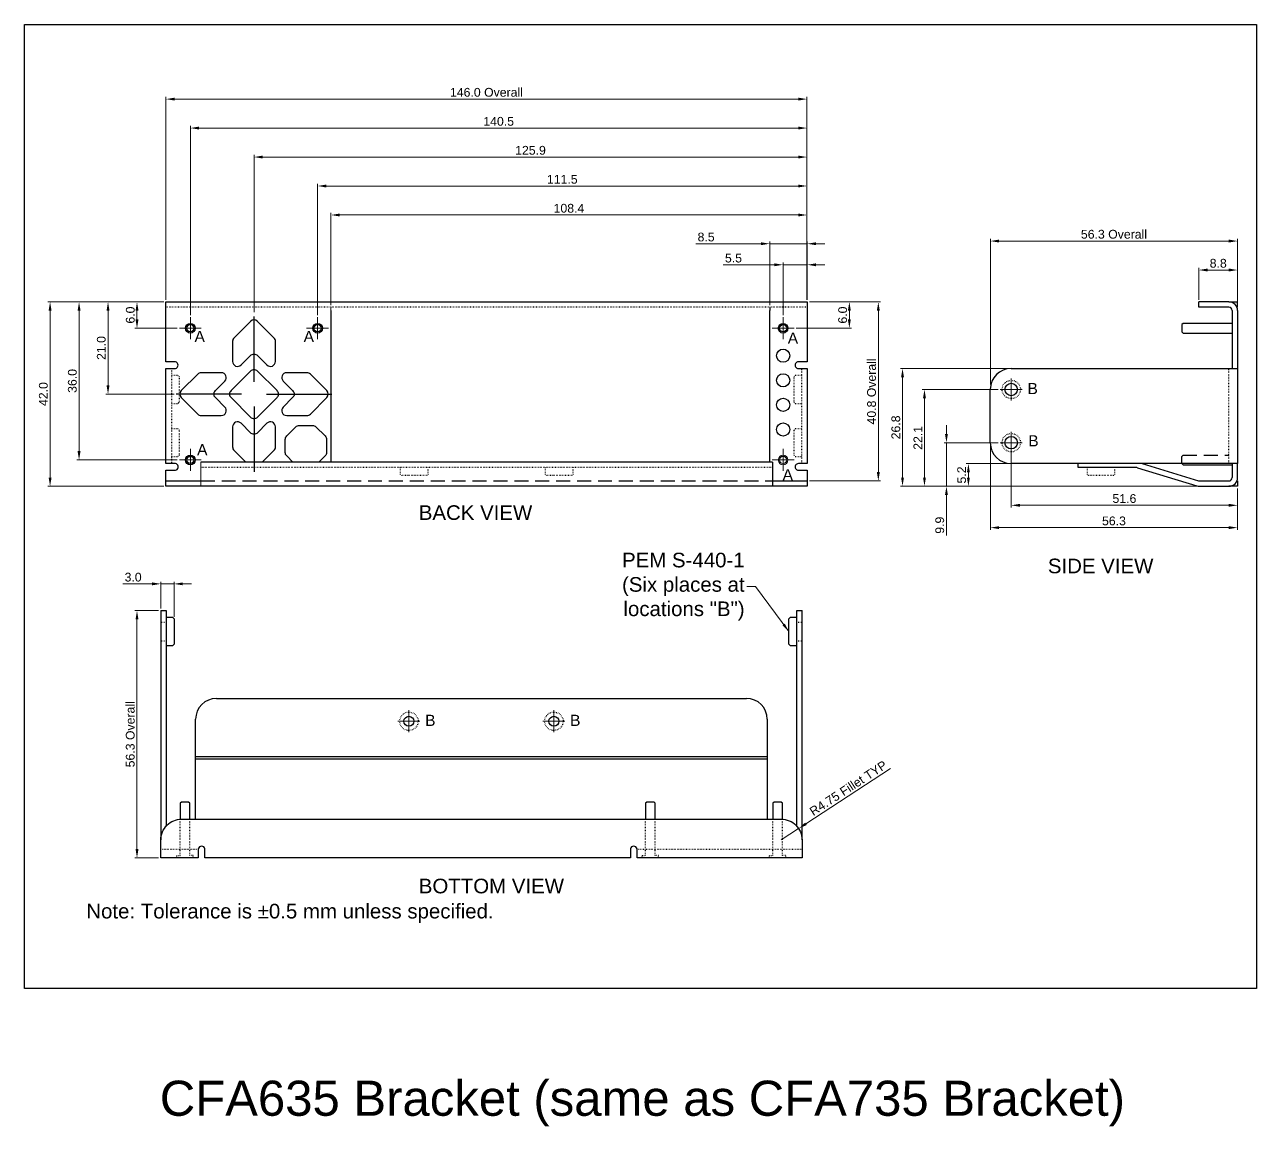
# Model space of a CAD drawing. Extents: x 365 to 1637, y -92 to 444.
# Drawn here: x 1356.7 to 1637.3, y 192.9 to 443.9 of the extents above; entities that cross this region are included whole.
import ezdxf

# ---------------------------------------------------------------- set-up
doc = ezdxf.new("R2010")
doc.units = 0
for name, pattern in [('CENTER2', [28.575, 19.05, -3.175, 3.175, -3.175]), ('DOT', [0.25, 0, -0.25]), ('HIDDEN2', [4.7625, 3.175, -1.5875])]:
    doc.linetypes.add(name, pattern=pattern)
doc.layers.get('0').update_dxf_attribs({"linetype": 'CONTINUOUS'})
doc.layers.get('DEFPOINTS').update_dxf_attribs({"color": 252, "linetype": 'CONTINUOUS'})
for name, color, linetype, lineweight in [('-Dim_mm', 5, 'CONTINUOUS', 13), ('-Text', 7, 'CONTINUOUS', 9), ('CENTER', 1, 'CENTER2', 9)]:
    doc.layers.add(name, color=color, linetype=linetype, lineweight=lineweight)
doc.layers.add('METAL', color=7, linetype='CONTINUOUS')
doc.layers.add('VIEWPORT', color=8, linetype='CONTINUOUS', plot=False)
doc.styles.add('ARIAL', font='arial.ttf')
doc.styles.get("Standard").update_dxf_attribs({"font": 'arial.ttf'})
doc.styles.add('STYLE1', font='arial.ttf')
doc.dimstyles.new('Cfontz_mm', dxfattribs={"dimtxt": 2, "dimasz": 2, "dimexe": 0.5, "dimexo": 0.5, "dimgap": 0.5, "dimtad": 1, "dimzin": 4, "dimdsep": 46, "dimtxsty": 'STYLE1', "dimcen": 2.5, "dimclrd": 256, "dimclre": 256, "dimclrt": 256, "dimadec": 0, "dimazin": 0, "dimtp": 0.5, "dimtm": 0.5, "dimtfac": 1, "dimtmove": 0, "dimatfit": 1, "dimfxl": 0, "dimtolj": 1, "dimtzin": 0, "dimlwd": -1, "dimlwe": -1, "dimarcsym": 0})

# ---------------------------------------------------------------- blocks, each defined once
blk = doc.blocks.new('*D143')
at = {"layer": '-Dim_mm', "transparency": 16777216}
for p, q in [((1624.18, 381.23), (1624.18, 388.49)), ((1631.01, 387.99), (1626.18, 387.99)), ((1633.01, 381.23), (1633.01, 388.49))]:
    blk.add_line(p, q, dxfattribs=at)
for points in [[(1626.18, 388.33), (1626.18, 387.66), (1624.18, 387.99)], [(1631.01, 388.33), (1631.01, 387.66), (1633.01, 387.99)]]:
    blk.add_solid(points, dxfattribs=at)
at = {"layer": 'DEFPOINTS', "color": 0, "transparency": 16777216}
for p in [(1624.18, 387.99), (1624.18, 380.73), (1633.01, 380.73)]:
    blk.add_point(p, dxfattribs=at)
at = {"layer": '-Dim_mm', "transparency": 16777216, "insert": (1628.6, 389.52), "char_height": 2, "attachment_point": 5, "style": 'STYLE1'}
blk.add_mtext('\\A1;8.8', dxfattribs=at)
blk = doc.blocks.new('*D144')
at = {"layer": '-Dim_mm', "transparency": 16777216}
for p, q in [((1576.69, 361.89), (1576.69, 395.09)), ((1631.01, 394.59), (1578.69, 394.59)), ((1633.01, 380.73), (1633.01, 395.09))]:
    blk.add_line(p, q, dxfattribs=at)
for points in [[(1578.69, 394.93), (1578.69, 394.26), (1576.69, 394.59)], [(1631.01, 394.93), (1631.01, 394.26), (1633.01, 394.59)]]:
    blk.add_solid(points, dxfattribs=at)
at = {"layer": 'DEFPOINTS', "color": 0, "transparency": 16777216}
for p in [(1576.69, 394.59), (1633.01, 380.23), (1576.69, 361.39)]:
    blk.add_point(p, dxfattribs=at)
at = {"layer": '-Dim_mm', "transparency": 16777216, "insert": (1604.85, 396.13), "char_height": 2, "attachment_point": 5, "style": 'STYLE1'}
blk.add_mtext('\\A1;56.3 Overall', dxfattribs=at)
blk = doc.blocks.new('*D145')
at = {"layer": '-Dim_mm', "transparency": 16777216}
for p, q in [((1385.75, 316.5), (1379.12, 316.5)), ((1387.75, 310.9), (1387.75, 317)), ((1390.75, 316.5), (1387.75, 316.5)), ((1390.75, 309.02), (1390.75, 317)), ((1392.75, 316.5), (1394.75, 316.5))]:
    blk.add_line(p, q, dxfattribs=at)
for points in [[(1385.75, 316.83), (1385.75, 316.17), (1387.75, 316.5)], [(1392.75, 316.83), (1392.75, 316.17), (1390.75, 316.5)]]:
    blk.add_solid(points, dxfattribs=at)
at = {"layer": 'DEFPOINTS', "color": 0, "transparency": 16777216}
for p in [(1387.75, 316.5), (1387.75, 310.4), (1390.75, 308.52)]:
    blk.add_point(p, dxfattribs=at)
at = {"layer": '-Dim_mm', "transparency": 16777216, "insert": (1381.44, 318.02), "char_height": 2, "attachment_point": 5, "style": 'STYLE1'}
blk.add_mtext('\\A1;3.0', dxfattribs=at)
blk = doc.blocks.new('*D146')
at = {"layer": '-Dim_mm', "transparency": 16777216}
for p, q in [((1387.25, 310.4), (1381.82, 310.4)), ((1382.32, 308.4), (1382.32, 256.08)), ((1387.25, 254.08), (1381.82, 254.08))]:
    blk.add_line(p, q, dxfattribs=at)
for points in [[(1381.99, 308.4), (1382.66, 308.4), (1382.32, 310.4)], [(1381.99, 256.08), (1382.66, 256.08), (1382.32, 254.08)]]:
    blk.add_solid(points, dxfattribs=at)
at = {"layer": 'DEFPOINTS', "color": 0, "transparency": 16777216}
for p in [(1387.75, 310.4), (1382.32, 254.08), (1387.75, 254.08)]:
    blk.add_point(p, dxfattribs=at)
at = {"layer": '-Dim_mm', "transparency": 16777216, "insert": (1380.79, 282.24), "char_height": 2, "attachment_point": 5, "rotation": 90, "style": 'STYLE1'}
blk.add_mtext('\\A1;56.3 Overall', dxfattribs=at)
blk = doc.blocks.new('*D147')
at = {"layer": '-Dim_mm', "transparency": 16777216}
for p, q in [((1576.69, 348.15), (1576.69, 328.81)), ((1633.01, 334.98), (1633.01, 328.81)), ((1578.69, 329.31), (1631.01, 329.31))]:
    blk.add_line(p, q, dxfattribs=at)
for points in [[(1578.69, 329.64), (1578.69, 328.98), (1576.69, 329.31)], [(1631.01, 329.64), (1631.01, 328.98), (1633.01, 329.31)]]:
    blk.add_solid(points, dxfattribs=at)
at = {"layer": 'DEFPOINTS', "color": 0, "transparency": 16777216}
for p in [(1576.69, 348.65), (1633.01, 335.48), (1633.01, 329.31)]:
    blk.add_point(p, dxfattribs=at)
at = {"layer": '-Dim_mm', "transparency": 16777216, "insert": (1604.85, 330.83), "char_height": 2, "attachment_point": 5, "style": 'STYLE1'}
blk.add_mtext('\\A1;56.3', dxfattribs=at)
blk = doc.blocks.new('*D148')
at = {"layer": '-Dim_mm', "transparency": 16777216}
for p, q in [((1580.94, 343.9), (1571.19, 343.9)), ((1571.69, 341.9), (1571.69, 340.73)), ((1623.68, 338.73), (1571.19, 338.73))]:
    blk.add_line(p, q, dxfattribs=at)
for points in [[(1571.36, 341.9), (1572.02, 341.9), (1571.69, 343.9)], [(1571.36, 340.73), (1572.02, 340.73), (1571.69, 338.73)]]:
    blk.add_solid(points, dxfattribs=at)
at = {"layer": 'DEFPOINTS', "color": 0, "transparency": 16777216}
for p in [(1581.44, 343.9), (1571.69, 338.73), (1624.18, 338.73)]:
    blk.add_point(p, dxfattribs=at)
at = {"layer": '-Dim_mm', "transparency": 16777216, "insert": (1570.17, 341.31), "char_height": 2, "attachment_point": 5, "rotation": 90, "style": 'STYLE1'}
blk.add_mtext('\\A1;5.2', dxfattribs=at)
blk = doc.blocks.new('*D149')
at = {"layer": '-Dim_mm', "transparency": 16777216}
for p, q in [((1566.69, 350.66), (1566.69, 352.66)), ((1578.45, 348.66), (1566.19, 348.66)), ((1566.69, 348.66), (1566.69, 338.73)), ((1623.68, 338.73), (1566.19, 338.73)), ((1566.69, 336.73), (1566.69, 327.53))]:
    blk.add_line(p, q, dxfattribs=at)
for points in [[(1566.36, 350.66), (1567.02, 350.66), (1566.69, 348.66)], [(1566.36, 336.73), (1567.02, 336.73), (1566.69, 338.73)]]:
    blk.add_solid(points, dxfattribs=at)
at = {"layer": 'DEFPOINTS', "color": 0, "transparency": 16777216}
for p in [(1566.69, 348.66), (1578.95, 348.66), (1624.18, 338.73)]:
    blk.add_point(p, dxfattribs=at)
at = {"layer": '-Dim_mm', "transparency": 16777216, "insert": (1565.17, 329.86), "char_height": 2, "attachment_point": 5, "rotation": 90, "style": 'STYLE1'}
blk.add_mtext('\\A1;9.9', dxfattribs=at)
blk = doc.blocks.new('*D150')
at = {"layer": '-Dim_mm', "transparency": 16777216}
for p, q in [((1578.45, 360.8), (1561.19, 360.8)), ((1561.69, 340.73), (1561.69, 358.8)), ((1623.8, 338.73), (1561.19, 338.73))]:
    blk.add_line(p, q, dxfattribs=at)
for points in [[(1561.36, 358.8), (1562.02, 358.8), (1561.69, 360.8)], [(1561.36, 340.73), (1562.02, 340.73), (1561.69, 338.73)]]:
    blk.add_solid(points, dxfattribs=at)
at = {"layer": 'DEFPOINTS', "color": 0, "transparency": 16777216}
for p in [(1561.69, 360.8), (1578.95, 360.8), (1624.3, 338.73)]:
    blk.add_point(p, dxfattribs=at)
at = {"layer": '-Dim_mm', "transparency": 16777216, "insert": (1560.19, 349.76), "char_height": 2, "attachment_point": 5, "rotation": 90, "style": 'STYLE1'}
blk.add_mtext('\\A1;22.1', dxfattribs=at)
blk = doc.blocks.new('*D151')
at = {"layer": '-Dim_mm', "transparency": 16777216}
for p, q in [((1580.94, 365.55), (1556.19, 365.55)), ((1556.69, 340.73), (1556.69, 363.55)), ((1623.8, 338.73), (1556.19, 338.73))]:
    blk.add_line(p, q, dxfattribs=at)
for points in [[(1556.36, 363.55), (1557.02, 363.55), (1556.69, 365.55)], [(1556.36, 340.73), (1557.02, 340.73), (1556.69, 338.73)]]:
    blk.add_solid(points, dxfattribs=at)
at = {"layer": 'DEFPOINTS', "color": 0, "transparency": 16777216}
for p in [(1556.69, 365.55), (1581.44, 365.55), (1624.3, 338.73)]:
    blk.add_point(p, dxfattribs=at)
at = {"layer": '-Dim_mm', "transparency": 16777216, "insert": (1555.17, 352.14), "char_height": 2, "attachment_point": 5, "rotation": 90, "style": 'STYLE1'}
blk.add_mtext('\\A1;26.8', dxfattribs=at)
blk = doc.blocks.new('*D152')
at = {"layer": '-Dim_mm', "transparency": 16777216}
for p, q in [((1426.5, 380.01), (1426.5, 401.03)), ((1532.92, 400.53), (1428.5, 400.53)), ((1534.92, 381.23), (1534.92, 401.03))]:
    blk.add_line(p, q, dxfattribs=at)
for points in [[(1428.5, 400.86), (1428.5, 400.19), (1426.5, 400.53)], [(1532.92, 400.86), (1532.92, 400.19), (1534.92, 400.53)]]:
    blk.add_solid(points, dxfattribs=at)
at = {"layer": 'DEFPOINTS', "color": 0, "transparency": 16777216}
for p in [(1426.5, 400.53), (1426.5, 379.51), (1534.92, 380.73)]:
    blk.add_point(p, dxfattribs=at)
at = {"layer": '-Dim_mm', "transparency": 16777216, "insert": (1480.71, 402.05), "char_height": 2, "attachment_point": 5, "style": 'STYLE1'}
blk.add_mtext('\\A1;108.4', dxfattribs=at)
blk = doc.blocks.new('*D153')
at = {"layer": '-Dim_mm', "transparency": 16777216}
for p, q in [((1423.47, 377.73), (1423.47, 407.63)), ((1425.47, 407.13), (1532.92, 407.13)), ((1534.92, 381.23), (1534.92, 407.63))]:
    blk.add_line(p, q, dxfattribs=at)
for points in [[(1425.47, 407.46), (1425.47, 406.79), (1423.47, 407.13)], [(1532.92, 407.46), (1532.92, 406.79), (1534.92, 407.13)]]:
    blk.add_solid(points, dxfattribs=at)
at = {"layer": 'DEFPOINTS', "color": 0, "transparency": 16777216}
for p in [(1534.92, 407.13), (1534.92, 380.73), (1423.47, 377.23)]:
    blk.add_point(p, dxfattribs=at)
at = {"layer": '-Dim_mm', "transparency": 16777216, "insert": (1479.19, 408.65), "char_height": 2, "attachment_point": 5, "style": 'STYLE1'}
blk.add_mtext('\\A1;111.5', dxfattribs=at)
blk = doc.blocks.new('*D154')
at = {"layer": '-Dim_mm', "transparency": 16777216}
for p, q in [((1408.98, 378.42), (1408.98, 414.23)), ((1410.98, 413.73), (1532.92, 413.73)), ((1534.92, 381.23), (1534.92, 414.23))]:
    blk.add_line(p, q, dxfattribs=at)
for points in [[(1410.98, 414.06), (1410.98, 413.39), (1408.98, 413.73)], [(1532.92, 414.06), (1532.92, 413.39), (1534.92, 413.73)]]:
    blk.add_solid(points, dxfattribs=at)
at = {"layer": 'DEFPOINTS', "color": 0, "transparency": 16777216}
for p in [(1534.92, 413.73), (1534.92, 380.73), (1408.98, 377.92)]:
    blk.add_point(p, dxfattribs=at)
at = {"layer": '-Dim_mm', "transparency": 16777216, "insert": (1471.95, 415.25), "char_height": 2, "attachment_point": 5, "style": 'STYLE1'}
blk.add_mtext('\\A1;125.9', dxfattribs=at)
blk = doc.blocks.new('*D155')
at = {"layer": '-Dim_mm', "transparency": 16777216}
for p, q in [((1394.47, 377.73), (1394.47, 420.83)), ((1532.92, 420.33), (1396.47, 420.33)), ((1534.92, 381.23), (1534.92, 420.83))]:
    blk.add_line(p, q, dxfattribs=at)
for points in [[(1396.47, 420.66), (1396.47, 419.99), (1394.47, 420.33)], [(1532.92, 420.66), (1532.92, 419.99), (1534.92, 420.33)]]:
    blk.add_solid(points, dxfattribs=at)
at = {"layer": 'DEFPOINTS', "color": 0, "transparency": 16777216}
for p in [(1394.47, 420.33), (1534.92, 380.73), (1394.47, 377.23)]:
    blk.add_point(p, dxfattribs=at)
at = {"layer": '-Dim_mm', "transparency": 16777216, "insert": (1464.7, 421.85), "char_height": 2, "attachment_point": 5, "style": 'STYLE1'}
blk.add_mtext('\\A1;140.5', dxfattribs=at)
blk = doc.blocks.new('*D156')
at = {"layer": '-Dim_mm', "transparency": 16777216}
for p, q in [((1388.92, 381.23), (1388.92, 427.43)), ((1390.92, 426.93), (1532.92, 426.93)), ((1534.92, 381.23), (1534.92, 427.43))]:
    blk.add_line(p, q, dxfattribs=at)
for points in [[(1390.92, 427.26), (1390.92, 426.59), (1388.92, 426.93)], [(1532.92, 427.26), (1532.92, 426.59), (1534.92, 426.93)]]:
    blk.add_solid(points, dxfattribs=at)
at = {"layer": 'DEFPOINTS', "color": 0, "transparency": 16777216}
for p in [(1534.92, 426.93), (1388.92, 380.73), (1534.92, 380.73)]:
    blk.add_point(p, dxfattribs=at)
at = {"layer": '-Dim_mm', "transparency": 16777216, "insert": (1461.92, 428.46), "char_height": 2, "attachment_point": 5, "style": 'STYLE1'}
blk.add_mtext('\\A1;146.0 Overall', dxfattribs=at)
blk = doc.blocks.new('*D157')
at = {"layer": '-Dim_mm', "transparency": 16777216}
for p, q in [((1527.48, 389.19), (1515.86, 389.19)), ((1529.48, 377.73), (1529.48, 389.69)), ((1534.98, 389.19), (1529.48, 389.19)), ((1534.98, 381.23), (1534.98, 389.69)), ((1536.98, 389.19), (1538.98, 389.19))]:
    blk.add_line(p, q, dxfattribs=at)
for points in [[(1527.48, 389.52), (1527.48, 388.85), (1529.48, 389.19)], [(1536.98, 389.52), (1536.98, 388.85), (1534.98, 389.19)]]:
    blk.add_solid(points, dxfattribs=at)
at = {"layer": 'DEFPOINTS', "color": 0, "transparency": 16777216}
for p in [(1534.98, 389.19), (1534.98, 380.73), (1529.48, 377.23)]:
    blk.add_point(p, dxfattribs=at)
at = {"layer": '-Dim_mm', "transparency": 16777216, "insert": (1518.19, 390.7), "char_height": 2, "attachment_point": 5, "style": 'STYLE1'}
blk.add_mtext('\\A1;5.5', dxfattribs=at)
blk = doc.blocks.new('*D158')
at = {"layer": '-Dim_mm', "transparency": 16777216}
for p, q in [((1524.45, 393.98), (1509.62, 393.98)), ((1526.45, 380.01), (1526.45, 394.48)), ((1534.98, 393.98), (1526.45, 393.98)), ((1534.98, 381.23), (1534.98, 394.48)), ((1536.98, 393.98), (1538.98, 393.98))]:
    blk.add_line(p, q, dxfattribs=at)
for points in [[(1524.45, 394.31), (1524.45, 393.65), (1526.45, 393.98)], [(1536.98, 394.31), (1536.98, 393.65), (1534.98, 393.98)]]:
    blk.add_solid(points, dxfattribs=at)
at = {"layer": 'DEFPOINTS', "color": 0, "transparency": 16777216}
for p in [(1526.45, 393.98), (1526.45, 379.51), (1534.98, 380.73)]:
    blk.add_point(p, dxfattribs=at)
at = {"layer": '-Dim_mm', "transparency": 16777216, "insert": (1511.95, 395.5), "char_height": 2, "attachment_point": 5, "style": 'STYLE1'}
blk.add_mtext('\\A1;8.5', dxfattribs=at)
blk = doc.blocks.new('*D159')
at = {"layer": '-Dim_mm', "transparency": 16777216}
for p, q in [((1535.48, 380.73), (1545.08, 380.73)), ((1544.58, 376.73), (1544.58, 378.73)), ((1532.48, 374.73), (1545.08, 374.73))]:
    blk.add_line(p, q, dxfattribs=at)
for points in [[(1544.24, 378.73), (1544.91, 378.73), (1544.58, 380.73)], [(1544.24, 376.73), (1544.91, 376.73), (1544.58, 374.73)]]:
    blk.add_solid(points, dxfattribs=at)
at = {"layer": 'DEFPOINTS', "color": 0, "transparency": 16777216}
for p in [(1534.98, 380.73), (1544.58, 380.73), (1531.98, 374.73)]:
    blk.add_point(p, dxfattribs=at)
at = {"layer": '-Dim_mm', "transparency": 16777216, "insert": (1543.06, 377.73), "char_height": 2, "attachment_point": 5, "rotation": 90, "style": 'STYLE1'}
blk.add_mtext('\\A1;6.0', dxfattribs=at)
blk = doc.blocks.new('*D160')
at = {"layer": '-Dim_mm', "transparency": 16777216}
for p, q in [((1535.48, 380.73), (1551.68, 380.73)), ((1551.18, 341.95), (1551.18, 378.73)), ((1535.48, 339.95), (1551.68, 339.95))]:
    blk.add_line(p, q, dxfattribs=at)
for points in [[(1550.84, 378.73), (1551.51, 378.73), (1551.18, 380.73)], [(1550.84, 341.95), (1551.51, 341.95), (1551.18, 339.95)]]:
    blk.add_solid(points, dxfattribs=at)
at = {"layer": 'DEFPOINTS', "color": 0, "transparency": 16777216}
for p in [(1534.98, 380.73), (1551.18, 380.73), (1534.98, 339.95)]:
    blk.add_point(p, dxfattribs=at)
at = {"layer": '-Dim_mm', "transparency": 16777216, "insert": (1549.64, 360.34), "char_height": 2, "attachment_point": 5, "rotation": 90, "style": 'STYLE1'}
blk.add_mtext('\\A1;40.8 Overall', dxfattribs=at)
blk = doc.blocks.new('*D161')
at = {"layer": '-Dim_mm', "transparency": 16777216}
for p, q in [((1388.42, 380.73), (1362.02, 380.73)), ((1362.52, 378.73), (1362.52, 340.73)), ((1388.42, 338.73), (1362.02, 338.73))]:
    blk.add_line(p, q, dxfattribs=at)
for points in [[(1362.19, 378.73), (1362.86, 378.73), (1362.52, 380.73)], [(1362.19, 340.73), (1362.86, 340.73), (1362.52, 338.73)]]:
    blk.add_solid(points, dxfattribs=at)
at = {"layer": 'DEFPOINTS', "color": 0, "transparency": 16777216}
for p in [(1388.92, 380.73), (1362.52, 338.73), (1388.92, 338.73)]:
    blk.add_point(p, dxfattribs=at)
at = {"layer": '-Dim_mm', "transparency": 16777216, "insert": (1361, 359.73), "char_height": 2, "attachment_point": 5, "rotation": 90, "style": 'STYLE1'}
blk.add_mtext('\\A1;42.0', dxfattribs=at)
blk = doc.blocks.new('*D162')
at = {"layer": '-Dim_mm', "transparency": 16777216}
for p, q in [((1388.42, 380.73), (1381.82, 380.73)), ((1382.32, 376.73), (1382.32, 378.73)), ((1391.47, 374.73), (1381.82, 374.73))]:
    blk.add_line(p, q, dxfattribs=at)
for points in [[(1381.99, 378.73), (1382.66, 378.73), (1382.32, 380.73)], [(1381.99, 376.73), (1382.66, 376.73), (1382.32, 374.73)]]:
    blk.add_solid(points, dxfattribs=at)
at = {"layer": 'DEFPOINTS', "color": 0, "transparency": 16777216}
for p in [(1382.32, 380.73), (1388.92, 380.73), (1391.97, 374.73)]:
    blk.add_point(p, dxfattribs=at)
at = {"layer": '-Dim_mm', "transparency": 16777216, "insert": (1380.8, 377.73), "char_height": 2, "attachment_point": 5, "rotation": 90, "style": 'STYLE1'}
blk.add_mtext('\\A1;6.0', dxfattribs=at)
blk = doc.blocks.new('*D163')
at = {"layer": '-Dim_mm', "transparency": 16777216}
for p, q in [((1388.42, 380.73), (1375.22, 380.73)), ((1375.72, 361.73), (1375.72, 378.73)), ((1390.78, 359.73), (1375.22, 359.73))]:
    blk.add_line(p, q, dxfattribs=at)
for points in [[(1375.39, 378.73), (1376.06, 378.73), (1375.72, 380.73)], [(1375.39, 361.73), (1376.06, 361.73), (1375.72, 359.73)]]:
    blk.add_solid(points, dxfattribs=at)
at = {"layer": 'DEFPOINTS', "color": 0, "transparency": 16777216}
for p in [(1375.72, 380.73), (1388.92, 380.73), (1391.28, 359.73)]:
    blk.add_point(p, dxfattribs=at)
at = {"layer": '-Dim_mm', "transparency": 16777216, "insert": (1374.2, 370.23), "char_height": 2, "attachment_point": 5, "rotation": 90, "style": 'STYLE1'}
blk.add_mtext('\\A1;21.0', dxfattribs=at)
blk = doc.blocks.new('*D164')
at = {"layer": '-Dim_mm', "transparency": 16777216}
for p, q in [((1388.42, 380.73), (1368.62, 380.73)), ((1369.12, 346.73), (1369.12, 378.73)), ((1391.47, 344.73), (1368.62, 344.73))]:
    blk.add_line(p, q, dxfattribs=at)
for points in [[(1368.79, 378.73), (1369.46, 378.73), (1369.12, 380.73)], [(1368.79, 346.73), (1369.46, 346.73), (1369.12, 344.73)]]:
    blk.add_solid(points, dxfattribs=at)
at = {"layer": 'DEFPOINTS', "color": 0, "transparency": 16777216}
for p in [(1369.12, 380.73), (1388.92, 380.73), (1391.97, 344.73)]:
    blk.add_point(p, dxfattribs=at)
at = {"layer": '-Dim_mm', "transparency": 16777216, "insert": (1367.6, 362.73), "char_height": 2, "attachment_point": 5, "rotation": 90, "style": 'STYLE1'}
blk.add_mtext('\\A1;36.0', dxfattribs=at)
blk = doc.blocks.new('*D165')
at = {"layer": '-Dim_mm', "transparency": 16777216}
for p, q in [((1581.45, 346.4), (1581.45, 333.9)), ((1633.01, 338.23), (1633.01, 333.9)), ((1583.45, 334.4), (1631.01, 334.4))]:
    blk.add_line(p, q, dxfattribs=at)
for points in [[(1583.45, 334.73), (1583.45, 334.06), (1581.45, 334.4)], [(1631.01, 334.73), (1631.01, 334.06), (1633.01, 334.4)]]:
    blk.add_solid(points, dxfattribs=at)
at = {"layer": 'DEFPOINTS', "color": 0, "transparency": 16777216}
for p in [(1581.45, 346.9), (1633.01, 338.73), (1633.01, 334.4)]:
    blk.add_point(p, dxfattribs=at)
at = {"layer": '-Dim_mm', "transparency": 16777216, "insert": (1607.23, 335.92), "char_height": 2, "attachment_point": 5, "style": 'STYLE1'}
blk.add_mtext('\\A1;51.6', dxfattribs=at)
blk = doc.blocks.new('*D166')
at = {"layer": '-Dim_mm', "transparency": 16777216}
for p, q in [((1534.7, 261.86), (1553.95, 274.45)), ((1529.06, 258.16), (1533.03, 260.76))]:
    blk.add_line(p, q, dxfattribs=at)
blk.add_solid([(1534.52, 262.13), (1534.89, 261.58), (1533.03, 260.76)], dxfattribs=at)
at = {"layer": 'DEFPOINTS', "color": 0, "transparency": 16777216}
for p in [(1529.06, 258.16), (1533.03, 260.76)]:
    blk.add_point(p, dxfattribs=at)
at = {"layer": '-Dim_mm', "transparency": 16777216, "insert": (1544.33, 269.97), "char_height": 2, "attachment_point": 5, "rotation": 33.1959, "style": 'STYLE1'}
blk.add_mtext('\\A1;R4.75 Fillet TYP', dxfattribs=at)

msp = doc.modelspace()

# ---------------------------------------------------------------- linework, layer by layer
at = {"color": 7, "linetype": 'Continuous', "lineweight": 15}
for p, q in [((1426.497, 378.744), (1426.497, 379.506)), ((1396.85, 338.813), (1396.85, 344.201)), ((1396.85, 342.982), (1396.85, 342.949)), ((1527.053, 342.949), (1527.053, 342.982)), ((1396.85, 338.727), (1396.85, 338.813))]:
    msp.add_line(p, q, dxfattribs=at)
for radius in [1.092, 0.823]:
    msp.add_circle((1529.484, 344.726), radius, dxfattribs=at)
at = {"layer": 'CENTER'}
for p, q in [((1394.469, 372.226), (1394.469, 377.226)), ((1423.465, 372.226), (1423.465, 377.226)), ((1529.484, 372.226), (1529.484, 377.226)), ((1396.969, 374.726), (1391.969, 374.726)), ((1425.965, 374.726), (1420.965, 374.726)), ((1531.984, 374.726), (1526.984, 374.726)), ((1581.439, 358.302), (1581.439, 363.302)), ((1583.939, 360.802), (1578.939, 360.802)), ((1581.452, 346.163), (1581.452, 351.163)), ((1583.952, 348.663), (1578.952, 348.663)), ((1394.469, 342.226), (1394.469, 347.226)), ((1529.484, 342.226), (1529.484, 347.226)), ((1396.969, 344.726), (1391.969, 344.726)), ((1531.984, 344.726), (1526.984, 344.726)), ((1444.239, 282.717), (1444.239, 287.717)), ((1477.259, 282.717), (1477.259, 287.717)), ((1446.739, 285.217), (1441.739, 285.217)), ((1479.759, 285.217), (1474.759, 285.217))]:
    msp.add_line(p, q, dxfattribs=at)
at = {"layer": 'METAL', "linetype": 'DOT'}
for p, q in [((1534.977, 379.506), (1388.925, 379.506)), ((1390.144, 365.552), (1390.144, 343.901)), ((1533.758, 343.901), (1533.758, 365.552)), ((1631.03, 343.901), (1631.03, 365.552)), ((1391.63, 363.964), (1390.144, 363.964)), ((1391.922, 363.672), (1391.63, 363.964)), ((1391.922, 363.672), (1391.922, 357.906)), ((1532.272, 363.964), (1531.98, 363.672)), ((1531.98, 357.906), (1531.98, 363.672)), ((1533.758, 363.964), (1532.272, 363.964)), ((1390.144, 357.614), (1391.63, 357.614)), ((1531.98, 357.906), (1532.272, 357.614)), ((1532.272, 357.614), (1533.758, 357.614)), ((1391.63, 351.838), (1390.144, 351.838)), ((1391.922, 351.546), (1391.63, 351.838)), ((1391.922, 351.546), (1391.922, 345.78)), ((1532.272, 351.838), (1531.98, 351.546)), ((1531.98, 345.78), (1531.98, 351.546)), ((1533.758, 351.838), (1532.272, 351.838)), ((1390.144, 345.488), (1391.63, 345.488)), ((1391.63, 345.488), (1391.922, 345.78)), ((1531.98, 345.78), (1532.272, 345.488)), ((1532.272, 345.488), (1533.758, 345.488)), ((1527.053, 342.982), (1396.85, 342.982)), ((1442.283, 342.982), (1442.283, 341.496)), ((1448.633, 341.496), (1448.633, 342.982)), ((1475.303, 342.982), (1475.303, 341.496)), ((1481.653, 341.496), (1481.653, 342.982)), ((1598.709, 342.982), (1598.709, 341.496)), ((1605.059, 341.496), (1605.059, 342.982)), ((1442.283, 341.496), (1442.575, 341.204)), ((1443.881, 341.204), (1442.575, 341.204)), ((1448.341, 341.204), (1443.881, 341.204)), ((1448.341, 341.204), (1448.633, 341.496)), ((1475.303, 341.496), (1475.595, 341.204)), ((1476.901, 341.204), (1475.595, 341.204)), ((1481.361, 341.204), (1476.901, 341.204)), ((1481.361, 341.204), (1481.653, 341.496)), ((1598.709, 341.496), (1599.002, 341.204)), ((1604.767, 341.204), (1599.002, 341.204)), ((1604.767, 341.204), (1605.059, 341.496)), ((1387.752, 256.059), (1396.281, 256.059)), ((1496.232, 256.059), (1533.804, 256.059))]:
    msp.add_line(p, q, dxfattribs=at)
at = {"layer": 'METAL'}
for p, q in [((1526.448, 379.506), (1526.448, 378.744)), ((1631.03, 380.726), (1624.18, 380.726)), ((1624.18, 379.506), (1624.18, 380.726)), ((1631.03, 379.506), (1624.18, 379.506)), ((1631.03, 380.726), (1633.011, 380.726)), ((1632.859, 379.506), (1633.011, 379.506)), ((1633.011, 379.506), (1633.011, 380.726)), ((1408.976, 362.558), (1408.976, 377.424)), ((1426.497, 378.744), (1426.497, 344.201)), ((1526.448, 344.201), (1526.448, 378.744)), ((1631.792, 378.744), (1631.792, 365.552)), ((1633.011, 378.744), (1633.011, 343.901)), ((1620.58, 375.818), (1620.311, 375.549)), ((1620.311, 375.549), (1620.311, 373.903)), ((1620.311, 373.903), (1620.58, 373.634)), ((1631.792, 375.818), (1620.58, 375.818)), ((1620.58, 373.634), (1631.792, 373.634)), ((1620.58, 373.634), (1631.792, 373.634)), ((1581.439, 365.552), (1633.011, 365.552)), ((1406.144, 359.726), (1391.278, 359.726)), ((1411.808, 359.726), (1426.674, 359.726)), ((1576.689, 348.651), (1576.689, 360.802)), ((1391.63, 357.614), (1391.922, 357.906)), ((1408.976, 356.894), (1408.976, 342.028)), ((1527.053, 344.201), (1396.85, 344.201)), ((1527.053, 344.201), (1527.053, 338.813)), ((1633.011, 343.901), (1581.439, 343.901)), ((1596.677, 342.982), (1596.677, 343.901)), ((1609.97, 342.982), (1596.677, 342.982)), ((1610.193, 342.949), (1623.72, 338.813)), ((1611.25, 343.901), (1624.076, 339.979)), ((1620.314, 343.901), (1620.58, 343.634)), ((1620.58, 343.634), (1631.792, 343.634)), ((1620.58, 343.634), (1631.792, 343.634)), ((1631.792, 343.901), (1631.792, 340.708)), ((1633.011, 340.708), (1633.011, 343.901)), ((1388.925, 339.946), (1396.85, 339.946)), ((1527.053, 339.946), (1534.977, 339.946)), ((1624.299, 339.946), (1631.03, 339.946)), ((1633.011, 339.946), (1632.859, 339.946)), ((1633.011, 339.946), (1633.011, 338.727)), ((1527.053, 338.813), (1527.053, 338.727)), ((1624.299, 338.727), (1631.03, 338.727)), ((1633.011, 338.727), (1631.03, 338.727)), ((1387.752, 310.4), (1388.971, 310.4)), ((1387.752, 310.4), (1387.752, 258.16)), ((1388.971, 310.4), (1388.971, 261.337)), ((1390.457, 308.812), (1388.971, 308.812)), ((1390.749, 308.52), (1390.457, 308.812)), ((1531.099, 308.812), (1530.807, 308.52)), ((1532.585, 308.812), (1531.099, 308.812)), ((1532.585, 261.337), (1532.585, 310.4)), ((1532.585, 310.4), (1533.804, 310.4)), ((1533.804, 258.16), (1533.804, 310.4)), ((1390.749, 308.52), (1390.749, 302.755)), ((1530.807, 302.755), (1530.807, 308.52)), ((1388.971, 302.462), (1390.457, 302.462)), ((1390.457, 302.462), (1390.749, 302.755)), ((1530.807, 302.755), (1531.099, 302.462)), ((1531.099, 302.462), (1532.585, 302.462)), ((1400.426, 290.412), (1521.129, 290.412)), ((1395.676, 262.91), (1395.676, 285.662)), ((1525.879, 285.662), (1525.879, 262.91)), ((1525.879, 277.119), (1395.676, 277.119)), ((1525.879, 276.539), (1395.676, 276.539)), ((1392.422, 266.778), (1392.153, 266.509)), ((1394.068, 266.778), (1392.422, 266.778)), ((1394.337, 266.509), (1394.068, 266.778)), ((1498.441, 266.778), (1498.171, 266.509)), ((1500.087, 266.778), (1498.441, 266.778)), ((1500.356, 266.509), (1500.087, 266.778)), ((1527.437, 266.778), (1527.168, 266.509)), ((1529.083, 266.778), (1527.437, 266.778)), ((1529.352, 266.509), (1529.083, 266.778)), ((1392.153, 266.509), (1392.153, 262.897)), ((1394.337, 262.91), (1394.337, 266.509)), ((1498.171, 266.509), (1498.171, 262.91)), ((1500.356, 262.91), (1500.356, 266.509)), ((1527.168, 266.509), (1527.168, 262.91)), ((1529.352, 262.9), (1529.352, 266.509))]:
    msp.add_line(p, q, dxfattribs=at)
at = {"layer": 'METAL', "linetype": 'HIDDEN2'}
msp.add_line((1396.85, 339.946), (1527.053, 339.946), dxfattribs=at)
at = {"layer": 'METAL'}
for points in [[(1388.925, 338.727), (1388.925, 342.377), (1390.906, 342.377, 1.0493085), (1390.906, 343.901), (1388.925, 343.901), (1388.925, 365.552), (1390.906, 365.552, 1.0207965), (1390.906, 367.076), (1388.925, 367.076), (1388.925, 380.726), (1534.977, 380.726), (1534.977, 367.076), (1532.996, 367.076, 1.0055365), (1532.996, 365.552), (1533.758, 365.552), (1534.977, 365.552), (1534.977, 343.901), (1532.996, 343.901, 1.013658), (1532.996, 342.377), (1534.977, 342.377), (1534.977, 338.727), (1527.053, 338.727), (1396.85, 338.727)], [(1408.176, 368.525, -0.4142136), (1409.776, 368.525), (1411.926, 366.374, 0.6681786), (1413.857, 367.174), (1413.857, 371.757, 0.1995577), (1413.524, 372.559), (1409.774, 376.291, 0.41276), (1408.178, 376.291), (1404.428, 372.559, 0.1995577), (1404.095, 371.757), (1404.095, 367.174, 0.6681786), (1406.026, 366.374)], [(1409.776, 364.965, 0.4142136), (1408.176, 364.965), (1403.737, 360.526, 0.4142136), (1403.737, 358.926), (1408.176, 354.487, 0.4142136), (1409.776, 354.487), (1414.215, 358.926, 0.4142136), (1414.215, 360.526)], [(1400.177, 358.926, -0.4142136), (1400.177, 360.526), (1402.328, 362.676, 0.6681786), (1401.528, 364.607), (1396.945, 364.607, 0.1995577), (1396.143, 364.274), (1392.412, 360.524, 0.41276), (1392.412, 358.928), (1396.143, 355.178, 0.1995577), (1396.945, 354.845), (1401.528, 354.845, 0.6681786), (1402.328, 356.776)], [(1417.774, 360.526, -0.4142136), (1417.774, 358.926), (1415.624, 356.776, 0.6681786), (1416.424, 354.845), (1421.007, 354.845, 0.1995577), (1421.809, 355.178), (1425.54, 358.928, 0.41276), (1425.54, 360.524), (1421.809, 364.274, 0.1995577), (1421.007, 364.607), (1416.424, 364.607, 0.6681786), (1415.624, 362.676)], [(1396.281, 256.059), (1396.281, 254.078), (1387.752, 254.078), (1387.752, 258.16, -0.4142672), (1392.501, 262.91), (1529.054, 262.91, -0.4143424), (1533.804, 258.16), (1533.804, 254.078), (1496.232, 254.078), (1496.232, 256.135, 0.801262), (1494.708, 256.135), (1494.708, 254.078), (1397.805, 254.078), (1397.805, 256.135, 0.7999938), (1396.281, 256.135)]]:
    msp.add_lwpolyline(points, format="xyb", close=True, dxfattribs=at)
for points in [[(1410.818, 344.201), (1413.524, 346.893, 0.1995577), (1413.857, 347.695), (1413.857, 352.278, 0.6681786), (1411.926, 353.078), (1409.776, 350.928, -0.4142136), (1408.176, 350.928), (1406.026, 353.078, 0.6681786), (1404.095, 352.278), (1404.095, 347.695, 0.1995577), (1404.428, 346.893), (1407.134, 344.201)], [(1417.853, 344.201), (1416.42, 345.634, -0.1989124), (1416.089, 346.433), (1416.089, 349.391, -0.1989124), (1416.42, 350.191), (1418.511, 352.282, -0.1989124), (1419.311, 352.613), (1422.269, 352.613, -0.1989124), (1423.068, 352.282), (1425.16, 350.191, -0.1989124), (1425.491, 349.391), (1425.491, 346.433, -0.1989124), (1425.16, 345.634), (1423.727, 344.201)]]:
    msp.add_lwpolyline(points, format="xyb", dxfattribs=at)
at = {"layer": 'METAL', "linetype": 'HIDDEN2'}
msp.add_lwpolyline([(1620.314, 343.901), (1620.311, 343.903), (1620.311, 345.549), (1620.58, 345.818), (1631.03, 345.818)], dxfattribs=at)
at = {"layer": 'METAL', "linetype": 'DOT'}
for points in [[(1387.867, 307.746), (1389.035, 307.746)], [(1532.585, 307.746), (1533.753, 307.746)], [(1387.867, 303.529), (1389.035, 303.529)], [(1532.585, 303.529), (1533.753, 303.529)], [(1391.404, 254.078), (1391.404, 254.662), (1392.153, 254.662), (1392.153, 262.897)], [(1395.087, 254.078), (1395.087, 254.662), (1394.337, 254.662), (1394.337, 262.91)], [(1497.422, 254.078), (1497.422, 254.662), (1498.171, 254.662), (1498.171, 262.91)], [(1501.105, 254.078), (1501.105, 254.662), (1500.356, 254.662), (1500.356, 262.91)], [(1526.418, 254.078), (1526.418, 254.662), (1527.168, 254.662), (1527.168, 262.91)], [(1530.101, 254.078), (1530.101, 254.662), (1529.352, 254.662), (1529.352, 262.9)]]:
    msp.add_lwpolyline(points, dxfattribs=at)
at = {"layer": 'METAL'}
for centre, radius in [((1394.469, 374.726), 1.092), ((1394.469, 374.726), 0.823), ((1423.465, 374.726), 1.092), ((1423.465, 374.726), 0.823), ((1529.484, 374.726), 1.092), ((1529.484, 374.726), 0.823), ((1529.484, 368.478), 1.499), ((1529.484, 362.877), 1.499), ((1581.452, 360.789), 1.422), ((1529.484, 357.276), 1.499), ((1529.484, 351.676), 1.499), ((1581.452, 348.663), 1.422), ((1394.469, 344.726), 1.092), ((1394.469, 344.726), 0.823), ((1444.251, 285.205), 1.13), ((1477.271, 285.205), 1.13)]:
    msp.add_circle(centre, radius, dxfattribs=at)
at = {"layer": 'METAL', "linetype": 'DOT'}
for centre, radius in [((1581.452, 360.789), 2.095), ((1581.452, 348.663), 2.095), ((1444.251, 285.205), 2.108), ((1477.271, 285.205), 2.108)]:
    msp.add_circle(centre, radius, dxfattribs=at)
at = {"layer": 'METAL'}
for centre, radius, start, end in [((1631.03, 378.744), 1.981, 0, 90), ((1631.03, 378.744), 0.762, 0, 90), ((1581.439, 360.802), 4.75, 90, 180), ((1581.439, 348.651), 4.75, 180, 270), ((1609.97, 342.22), 0.762, 73, 90), ((1624.299, 340.708), 0.762, 253, 270), ((1631.03, 340.708), 0.762, 270, 0), ((1631.03, 340.708), 1.981, 270, 0), ((1624.299, 340.708), 1.981, 253, 270), ((1400.426, 285.662), 4.75, 90, 180), ((1521.129, 285.662), 4.75, 0, 90)]:
    msp.add_arc(centre, radius, start, end, dxfattribs=at)
at = {"layer": 'VIEWPORT'}
msp.add_lwpolyline([(1356.726, 443.891), (1637.285, 443.891), (1637.285, 224.327), (1356.726, 224.327)], close=True, dxfattribs=at)

# ---------------------------------------------------------------- texts
at = {"layer": '-Text', "char_height": 3.33, "attachment_point": 1, "style": 'STYLE1'}
for s, insert, width in [('BACK VIEW', (1446.508, 334.399), 48.31775), ('SIDE VIEW', (1589.794, 322.241), 48.31775), ('BOTTOM VIEW', (1446.508, 249.339), 48.31775), ('Note: Tolerance is %%P0.5 mm unless specified.', (1370.773, 243.615), 105.35847)]:
    msp.add_mtext(s, dxfattribs=dict(at, insert=insert, width=width))
at = {"layer": '-Text', "insert": (1520.722, 315.872), "char_height": 3.33, "attachment_point": 6, "style": 'STYLE1'}
msp.add_mtext('PEM S-440-1\\P(Six places at \\Plocations "B")', dxfattribs=at)
at = {"layer": 'DEFPOINTS', "insert": (1497.438, 203.33), "char_height": 8, "width": 285.2267, "attachment_point": 2}
msp.add_mtext('CFA635 Bracket (same as CFA735 Bracket)', dxfattribs=at)
at = {"layer": 'METAL', "linetype": 'Continuous', "style": 'ARIAL'}
for s, p in [('A', (1395.423, 371.583)), ('A', (1420.274, 371.587)), ('A', (1530.547, 371.205)), ('B', (1585.149, 359.728)), ('A', (1396.007, 345.803)), ('B', (1585.329, 347.82)), ('A', (1529.369, 340.084)), ('B', (1447.949, 284.144)), ('B', (1480.969, 284.144))]:
    msp.add_text(s, height=2.54, dxfattribs=at).set_placement(p)

# ---------------------------------------------------------------- dimensions: what is measured, and where the dimension line sits
at = {"layer": '-Dim_mm'}
for base, p1, p2, angle, picture, middle in [((1534.924, 426.926), (1388.925, 380.726), (1534.924, 380.726), 180, '*D156', (1461.924, 428.46)), ((1576.689, 394.594), (1633.011, 380.226), (1576.689, 361.394), 180, '*D144', (1604.85, 396.13)), ((1551.177, 380.726), (1534.977, 339.946), (1534.977, 380.726), 90, '*D160', (1549.643, 360.336)), ((1382.325, 254.078), (1387.752, 310.4), (1387.752, 254.078), 270, '*D146', (1380.789, 282.239))]:
    dim = msp.add_linear_dim(base=base, p1=p1, p2=p2, angle=angle, text='<> Overall', dimstyle='Cfontz_mm', override={"dimdec": 1}, dxfattribs=at)
    dim.commit()
    dim.dimension.update_dxf_attribs({"geometry": picture, "text_midpoint": middle})
for base, p1, p2, angle, picture, middle in [((1394.469, 420.326), (1534.924, 380.726), (1394.469, 377.226), 180, '*D155', (1464.696, 421.847)), ((1534.924, 413.726), (1408.976, 377.924), (1534.924, 380.726), 180, '*D154', (1471.95, 415.247)), ((1534.924, 407.126), (1423.465, 377.226), (1534.924, 380.726), 180, '*D153', (1479.195, 408.647)), ((1426.497, 400.526), (1534.924, 380.726), (1426.497, 379.506), 180, '*D152', (1480.71, 402.047)), ((1624.18, 387.994), (1633.011, 380.726), (1624.18, 380.726), 180, '*D143', (1628.595, 389.515)), ((1362.525, 338.727), (1388.925, 380.726), (1388.925, 338.727), 90, '*D161', (1361.004, 359.726)), ((1369.125, 380.726), (1391.969, 344.726), (1388.925, 380.726), 90, '*D164', (1367.603, 362.726)), ((1375.725, 380.726), (1391.278, 359.726), (1388.925, 380.726), 90, '*D163', (1374.204, 370.226)), ((1382.325, 380.726), (1391.969, 374.726), (1388.925, 380.726), 90, '*D162', (1380.804, 377.726)), ((1544.577, 380.726), (1531.984, 374.726), (1534.977, 380.726), 90, '*D159', (1543.056, 377.726)), ((1556.689, 365.552), (1624.299, 338.727), (1581.439, 365.552), 90, '*D151', (1555.168, 352.139)), ((1561.689, 360.802), (1624.299, 338.727), (1578.952, 360.802), 90, '*D150', (1560.185, 349.764)), ((1633.011, 329.311), (1576.689, 348.651), (1633.011, 335.479), 180, '*D147', (1604.85, 330.833)), ((1633.011, 334.395), (1581.452, 346.895), (1633.011, 338.727), 180, '*D165', (1607.231, 335.916)), ((1571.689, 338.727), (1581.439, 343.901), (1624.18, 338.727), 90, '*D148', (1570.168, 341.314))]:
    dim = msp.add_linear_dim(base=base, p1=p1, p2=p2, angle=angle, dimstyle='Cfontz_mm', override={"dimdec": 1}, dxfattribs=at)
    dim.commit()
    dim.dimension.update_dxf_attribs({"geometry": picture, "text_midpoint": middle})
for base, p1, p2, angle, picture, middle in [((1526.448, 393.982), (1534.977, 380.726), (1526.448, 379.506), 180, '*D158', (1511.95, 393.982)), ((1534.977, 389.187), (1529.484, 377.226), (1534.977, 380.726), 180, '*D157', (1518.187, 389.187)), ((1566.689, 348.663), (1624.18, 338.73), (1578.952, 348.663), 90, '*D149', (1566.689, 329.858))]:
    dim = msp.add_linear_dim(base=base, p1=p1, p2=p2, angle=angle, dimstyle='Cfontz_mm', override={"dimdec": 1}, dxfattribs=at)
    dim.commit()
    dim.dimension.update_dxf_attribs({"geometry": picture, "text_midpoint": middle, "dimtype": 160})
dim = msp.add_linear_dim(base=(1387.752, 316.5), p1=(1390.749, 308.52), p2=(1387.752, 310.4), dimstyle='Cfontz_mm', override={"dimdec": 1}, dxfattribs=at)
dim.commit()
dim.dimension.update_dxf_attribs({"geometry": '*D145', "text_midpoint": (1381.435, 318.022)})
dim = msp.add_radius_dim(center=(1529.055, 258.161), mpoint=(1533.029, 260.761), text='<> Fillet TYP', dimstyle='Cfontz_mm', dxfattribs=at)
dim.commit()
dim.dimension.update_dxf_attribs({"geometry": '*D166', "text_midpoint": (1544.332, 269.969)})

# ---------------------------------------------------------------- leaders
at = {"layer": '-Text'}
msp.add_leader([(1530.807, 305.637), (1523.222, 315.872), (1521.222, 315.872)], dimstyle='Cfontz_mm', override={"dimgap": 0.5, "dimtad": 0}, dxfattribs=at)

doc.saveas('drawing.dxf')
